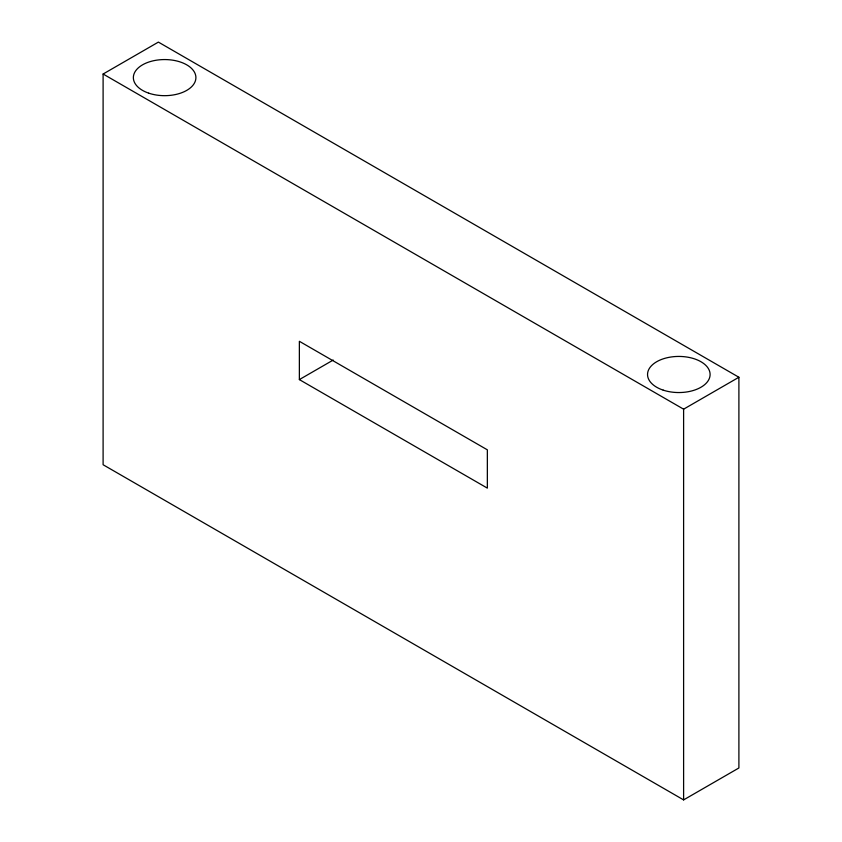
<?xml version="1.0" encoding="UTF-8"?>
<svg xmlns="http://www.w3.org/2000/svg" width="842" height="842" viewBox="0 0 842 842"><rect width="100%" height="100%" fill="white"/><g stroke="black" fill="none" stroke-linecap="round" stroke-linejoin="round"><path stroke-width="1.26" d="M103.103 74.022L158.391 42.1L738.897 377.258L738.897 767.978L683.609 799.9L103.103 464.742L103.103 74.022L683.609 409.18L738.897 377.258M299.363 379.595L487.35 488.128L487.35 449.828L299.363 341.294L299.363 379.595L333.211 360.05M683.609 409.18L683.609 799.9M663.18 390.13A31.28 18.061 0 0 0 710.101 374.49A31.28 18.061 0 0 0 663.18 358.85A31.28 18.061 0 0 0 663.18 390.13M148.729 93.167A31.28 18.061 0 0 0 195.902 77.79A31.28 18.061 0 0 0 149.234 61.898A31.28 18.061 0 0 0 148.729 93.167"/></g></svg>
